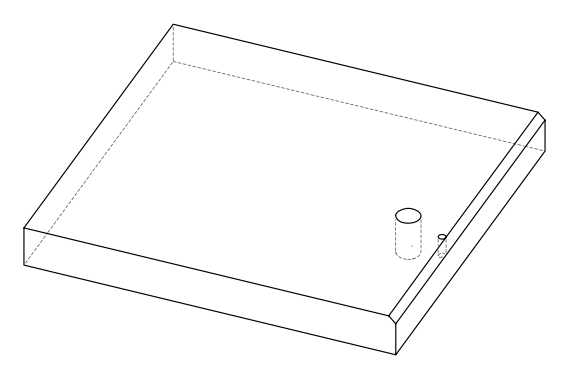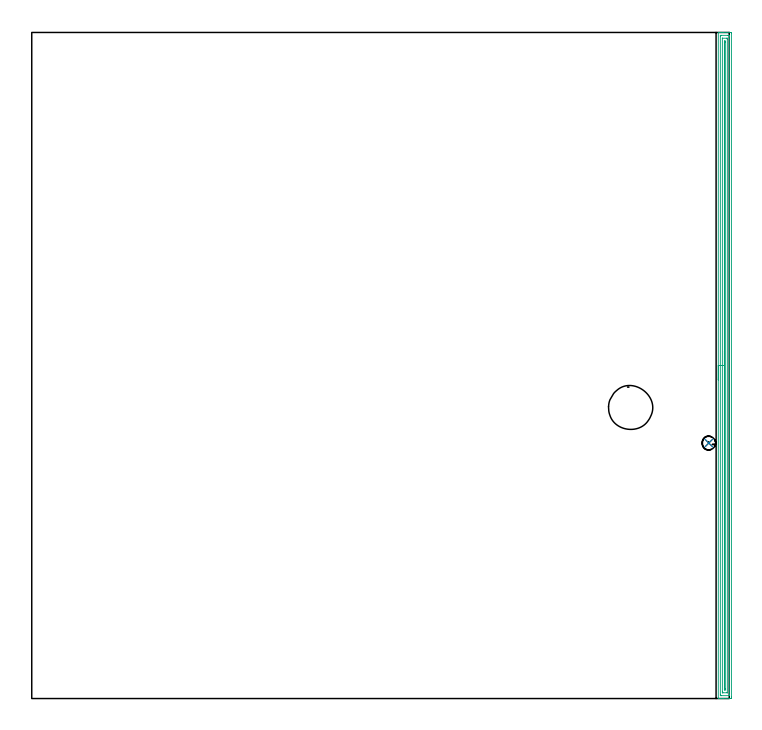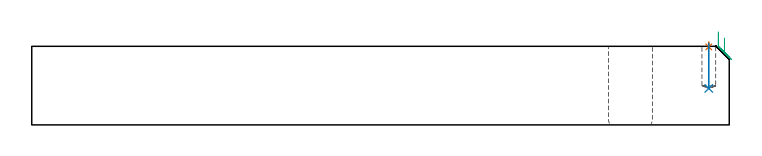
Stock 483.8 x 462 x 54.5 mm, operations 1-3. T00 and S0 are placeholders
(PLAN: 4 operations, 3 tool changes, 17.6 min)
(1 SPOT_DRILL | STEP1POCKET | NXT0321_9005460120000 | 0.03 min | 1 mm3)
(2 DRILL_BLIND_HOLE_INTO_CENTER | STEP1POCKET | NXT0301_066 | 0.13 min | 1972 mm3)
(3 AREA_MILL | FG_CHAMFER_SURFACE | UGT0205_001 | 14.96 min | 19132 mm3)
(4 MILL_THROUGH_HOLE_FROM_SOLID_MATERIAL | STEP1HOLE | NXT0201_007 | Circular | 2.47 min | 39562 mm3)
(TOOL NXT0321_9005460120000 | NC Spot Drill, 142deg, 12mm, Carbide, Uncoated | D12 PA142 FL30 Z2)
(TOOL NXT0301_066 | Carbide Drill 9.5mm [860.1-0950-029A1-MM 2214] | D9.5 PA140 FL47 Z2)
(TOOL UGT0205_001 | Chamfer Mill 20 x 3 x 45 deg. | D20 FL50 Z2)
(TOOL NXT0201_007 | ENDMILL 25mm [R216.25-25050GCK54P 1620] | D25 R3 FL54 Z5)
(OP 1 SPOT_DRILL)
G17 G21 G94 G90
T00 M6
G54
G17 G0 G90 X469.6 Y177.2 S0 M3
G43 Z64.5 H0
G94 G81 G98 Z54.091 F250. R57.5
G80
M5
M2
(OP 2 DRILL_BLIND_HOLE_INTO_CENTER)
G17 G21 G94 G90
T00 M6
G54
G17 G0 G90 X469.6 Y177.2 S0 M3
G43 Z64.5 H1
G94 G81 G98 Z25.3 F250. R56.5
G80
M5
M2
(OP 3 AREA_MILL)
G17 G21 G94 G90
T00 M6
G54
G17 G0 G90 X476.2 Y221. S1061 M3
G43 Z64.5 H0
G94 G1 Y221.038 Z63.628 F250.
Y221.152 Z62.763
Y221.341 Z61.912
Y221.603 Z61.08
Y221.937 Z60.274
Y222.34 Z59.5
Y222.808 Z58.764
Y223.34 Z58.072
Y223.929 Z57.429
Y224.572 Z56.84
Y225.264 Z56.308
Y226. Z55.84
Y226.774 Z55.437
Y227.58 Z55.103
Y228.412 Z54.841
Y229.264 Z54.652
Y230.128 Z54.538
Y231. Z54.5
Y461.834
X476.203 Y461.991 Z54.488
X476.24 Y462. Z54.451
X476.611 Z54.089
X476.978 Z53.721
X477.64 Z53.055
X478.859 Z51.837
X479.417 Z51.277
X484.749 Z45.949
X485.03 Y461.998 Z45.668
X485.292 Y461.99 Z45.406
X485.299 Y461.727 Z45.399
X485.3 Y0.952 Z45.4
X485.299 Y0.613 Z45.401
X485.294 Y0.065 Z45.403
X485.292 Y0.008 Z45.406
X484.749 Y0.004 Z45.949
X484.139 Y0. Z46.558
X479.417 Z51.277
X478.859 Z51.838
X478.529 Z52.168
X477.971 Z52.725
X477.64 Z53.055
X476.61 Z54.089
X476.238 Y0.007 Z54.453
X476.203 Y0.01 Z54.488
X476.2 Y0.166 Z54.5
Y231.
X477.614 Z53.086
X477.615 Y459.601 Z53.085
Y459.626
X477.64 Y459.99 Z53.06
X478.133 Y459.999 Z52.567
X482.971 Y460. Z47.729
X483.465 Y459.999 Z47.235
X483.86 Y459.99 Z46.84
X483.884 Y459.601 Z46.816
X483.885 Y459.576 Z46.815
Y2.399
Y2.374
X483.86 Y2.01 Z46.84
X483.367 Y2.001 Z47.333
X478.529 Y2. Z52.171
X478.035 Y2.001 Z52.665
X477.64 Y2.01 Z53.06
X477.616 Y2.399 Z53.084
X477.615 Y2.424 Z53.085
X477.614 Y231. Z53.086
X479.028 Z51.672
X479.029 Y457.913 Z51.671
X479.03 Y457.962 Z51.67
X479.032 Y457.984 Z51.668
X479.034 Y457.989 Z51.666
X479.05 Y457.992 Z51.65
X479.235 Y457.999 Z51.465
X482.083 Z48.617
X482.267 Y457.995 Z48.433
X482.389 Y457.99 Z48.311
X482.465 Y457.983 Z48.235
X482.467 Y457.945 Z48.233
X482.469 Y457.815 Z48.231
X482.471 Y457.425 Z48.229
Y4.087
X482.47 Y4.038 Z48.23
X482.468 Y4.016 Z48.232
X482.466 Y4.011 Z48.234
X482.45 Y4.008 Z48.25
X482.265 Y4.001 Z48.435
X479.417 Z51.283
X479.234 Y4.005 Z51.466
X479.111 Y4.01 Z51.589
X479.035 Y4.017 Z51.665
X479.033 Y4.055 Z51.667
X479.031 Y4.185 Z51.669
X479.029 Y4.575 Z51.671
X479.028 Y231. Z51.672
X480.443 Z50.257
Y455.274
X480.447 Y455.887 Z50.253
X480.449 Y455.985 Z50.251
X480.543 Y455.99 Z50.157
X480.75 Y455.992 Z49.95
X480.957 Y455.99 Z49.743
X481.05 Y455.985 Z49.65
X481.057 Y455.136 Z49.643
Y6.864
X481.056 Y6.246 Z49.644
X481.054 Y6.112 Z49.646
X481.051 Y6.015 Z49.649
X480.957 Y6.01 Z49.743
X480.75 Y6.008 Z49.95
X480.543 Y6.01 Z50.157
X480.45 Y6.015 Z50.25
X480.443 Y6.864 Z50.257
Y231.
Y231.872 Z50.295
Y232.736 Z50.409
Y233.588 Z50.598
Y234.42 Z50.86
Y235.226 Z51.194
Y236. Z51.597
Y236.736 Z52.066
Y237.428 Z52.597
Y238.071 Z53.186
Y238.66 Z53.829
Y239.192 Z54.522
Y239.66 Z55.257
Y240.063 Z56.031
Y240.397 Z56.837
Y240.659 Z57.669
Y240.848 Z58.521
Y240.962 Z59.386
Y241. Z60.257
G0 Z64.5
M5
M2
